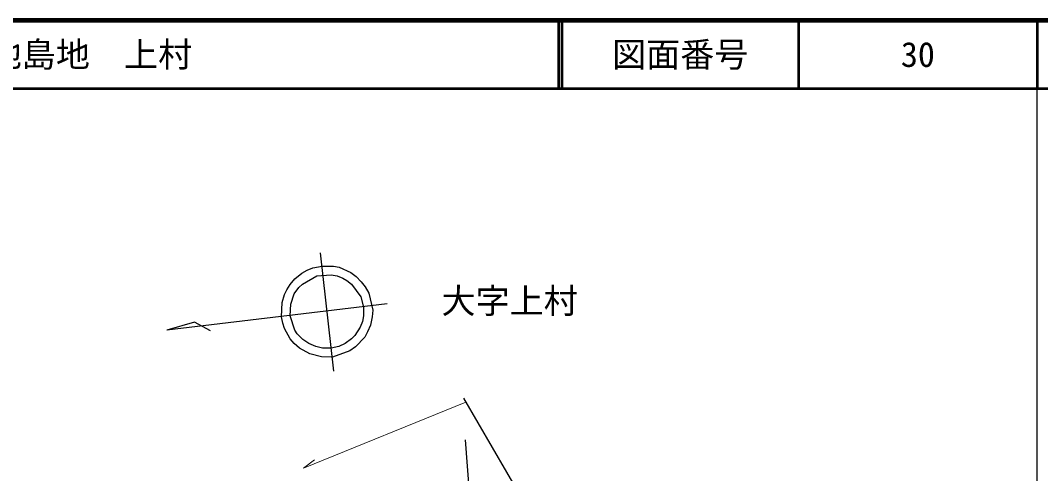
# Model space of a CAD drawing. Units: millimetres, scale not verified. Extents: x 40000 to 680000, y 20000 to 380000.
# Drawn here: x 429824 to 579500, y 313488 to 380000 of the extents above; entities that cross this region are included whole.
import ezdxf
from ezdxf.enums import TextEntityAlignment as Align

# ---------------------------------------------------------------- set-up
doc = ezdxf.new("R2010")
doc.units = ezdxf.units.MM
doc.header["$LTSCALE"] = 1000
for name, color, linetype, lineweight in [('M-BGD', 7, 'Continuous', 25), ('M-BMK-SRVR', 3, 'Continuous', 25), ('M-STR-HTXT', 7, 'Continuous', 13), ('M-TTL', 2, 'Continuous', 140), ('M-TTL-BAND', 7, 'Continuous', 25), ('M-TTL-LINE', 7, 'Continuous', 50)]:
    doc.layers.add(name, color=color, linetype=linetype, lineweight=lineweight)
doc.layers.add('M-BMK-HTXT', color=7, linetype='Continuous')
doc.layers.add('M-TTL-TXT', color=7, linetype='Continuous')
doc.styles.add('ＭＳ ゴシック', font='')
doc.styles.get('ＭＳ ゴシック').set_extended_font_data('MS Gothic')

msp = doc.modelspace()

# ---------------------------------------------------------------- linework, layer by layer
at = {"layer": 'M-BGD'}
for p, q in [((473821, 345878), (475768, 328521)), ((470096, 342068), (471112, 342914)), ((471112, 342914), (471874, 343338)), ((471874, 343338), (472720, 343676)), ((472720, 343676), (474075, 343930)), ((474075, 343930), (475768, 343930)), ((475768, 343930), (476615, 343761)), ((476615, 343761), (478308, 342999)), ((478308, 342999), (479070, 342406)), ((469418, 341221), (470096, 342068)), ((470688, 340798), (471196, 341306)), ((471196, 341306), (473313, 342491)), ((473313, 342491), (475430, 342660)), ((475430, 342660), (476276, 342491)), ((476276, 342491), (477123, 342152)), ((477123, 342152), (477716, 341814)), ((477716, 341814), (478393, 341306)), ((478393, 341306), (479748, 339443)), ((479070, 342406), (479832, 341644)), ((479832, 341644), (480425, 340882)), ((468233, 338596), (468572, 339782)), ((468572, 339782), (468910, 340459)), ((468910, 340459), (469418, 341221)), ((469503, 338342), (470011, 339866)), ((470011, 339866), (470688, 340798)), ((480425, 340882), (480933, 339951)), ((480933, 339951), (481526, 337496)), ((483642, 338427), (451300, 334532)), ((468148, 336480), (468233, 338596)), ((469418, 336649), (469503, 338342)), ((479748, 339443), (480171, 337919)), ((480171, 337919), (480171, 336649)), ((481526, 337496), (481441, 336480)), ((455364, 335718), (451300, 334532)), ((457711, 334454), (455364, 335718)), ((468318, 335548), (468148, 336480)), ((468572, 334786), (468318, 335548)), ((470096, 334532), (469418, 336649)), ((480002, 335802), (479663, 334956)), ((480171, 336649), (480002, 335802)), ((481187, 335294), (480764, 334278)), ((481441, 336480), (481187, 335294)), ((469418, 333262), (468572, 334786)), ((470434, 334024), (470096, 334532)), ((471281, 333178), (470434, 334024)), ((479663, 334956), (478901, 333770)), ((480764, 334278), (480340, 333516)), ((470011, 332585), (469418, 333262)), ((470773, 331908), (470011, 332585)), ((472128, 332585), (471281, 333178)), ((473144, 332162), (472128, 332585)), ((477462, 332585), (476530, 332162)), ((478393, 333262), (477462, 332585)), ((478901, 333770), (478393, 333262)), ((480340, 333516), (478986, 332077)), ((472297, 331061), (470773, 331908)), ((473990, 330638), (472297, 331061)), ((474160, 331908), (473144, 332162)), ((475430, 331908), (474160, 331908)), ((476530, 332162), (475430, 331908)), ((478139, 331484), (475599, 330553)), ((478986, 332077), (478139, 331484)), ((475599, 330553), (473990, 330638)), ((495072, 318446), (496596, 299057))]:
    msp.add_line(p, q, dxfattribs=at)
at = {"layer": 'M-BMK-SRVR'}
msp.add_line((494818, 324542), (513780, 292078), dxfattribs=at)
at = {"layer": 'M-STR-HTXT'}
for p, q in [((495157, 323949), (471370, 314287)), ((471370, 314287), (472965, 315494))]:
    msp.add_line(p, q, dxfattribs=at)
at = {"layer": 'M-TTL'}
msp.add_line((680000, 380000), (40000, 380000), dxfattribs=at)
at = {"layer": 'M-TTL-BAND'}
msp.add_line((579000, 20000), (579000, 370000), dxfattribs=at)
at = {"layer": 'M-TTL-LINE'}
for p, q in [((508747, 380000), (508747, 370000)), ((509247, 380000), (509247, 370000)), ((543997, 380000), (543997, 370000)), ((579000, 380000), (579000, 370000)), ((40000, 370000), (680000, 370000))]:
    msp.add_line(p, q, dxfattribs=at)

# ---------------------------------------------------------------- texts
at = {"layer": 'M-BMK-HTXT', "style": 'ＭＳ ゴシック'}
msp.add_text('大字上村', height=3666, dxfattribs=at).set_placement((491596, 335903), align=Align.BOTTOM_LEFT)
at = {"layer": 'M-TTL-TXT', "style": 'ＭＳ ゴシック'}
msp.add_text('山口市徳地島地\u3000上村', height=3666, dxfattribs=at).set_placement((405024, 375000), align=Align.MIDDLE_LEFT)
for s, p in [('図面番号', (526622, 375000)), ('30', (561497, 375000))]:
    msp.add_text(s, height=3666, dxfattribs=at).set_placement(p, align=Align.MIDDLE_CENTER)

doc.saveas('drawing.dxf')
